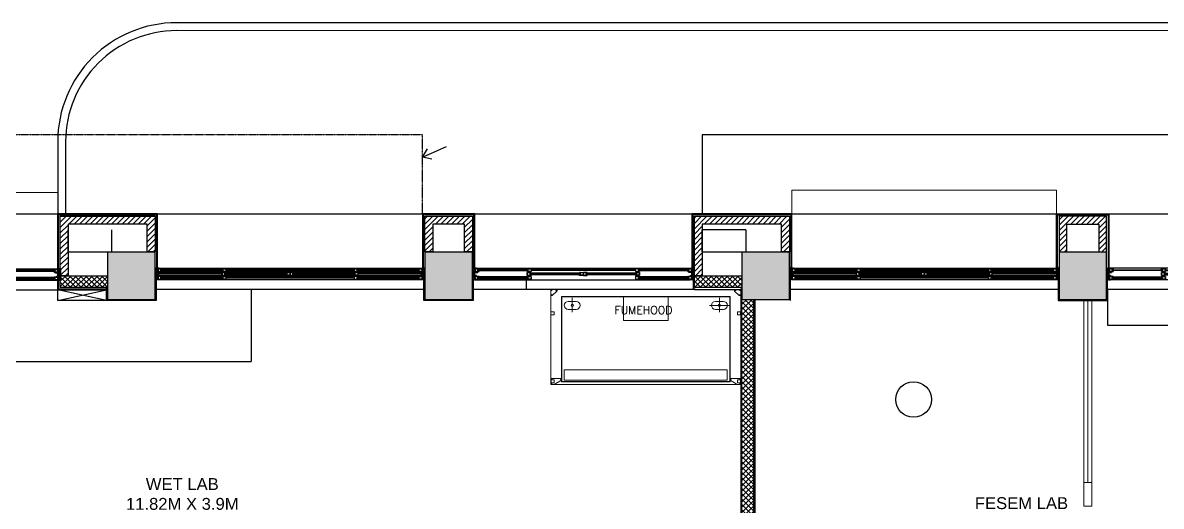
# Model space of a CAD drawing. Header units: millimetres. Extents: x -661525 to 498941, y 282148 to 1359693.
# Drawn here: x -242110 to -227751, y 618165 to 624270 of the extents above; entities that cross this region are included whole.
import ezdxf

# ---------------------------------------------------------------- set-up
doc = ezdxf.new("R2010")
doc.units = ezdxf.units.MM
doc.header["$LTSCALE"] = 2.5
doc.linetypes.add('DASHED', pattern=[0.75, 0.5, -0.25])
doc.layers.get('0').update_dxf_attribs({"linetype": 'CONTINUOUS'})
for name, color, linetype in [('A-ALU-SECTION', 11, 'CONTINUOUS'), ('A-ANNO-DIMS-100', 11, 'CONTINUOUS'), ('A-ANNO-DIMS-50', 11, 'CONTINUOUS'), ('A-ANNO-TEXT', 7, 'CONTINUOUS'), ('A-COLS', 7, 'CONTINUOUS'), ('A-COLS-PATT', 252, 'CONTINUOUS'), ('A-ELEV', 8, 'CONTINUOUS'), ('A-ELEV-MEDM', 34, 'CONTINUOUS'), ('A-ELEV-THIN', 8, 'CONTINUOUS'), ('A-GLAZ', 5, 'CONTINUOUS'), ('A-WALL', 8, 'CONTINUOUS'), ('A-WALL-1', 8, 'CONTINUOUS'), ('A-WALL-125', 30, 'CONTINUOUS'), ('A-WALL-2', 8, 'CONTINUOUS'), ('A-WALL-JAMB', 11, 'CONTINUOUS'), ('A-WALL-PATT-125', 8, 'CONTINUOUS'), ('A-WALL-PATT-150', 8, 'CONTINUOUS'), ('A-WALL-PLAS', 8, 'CONTINUOUS'), ('I-FURN', 14, 'CONTINUOUS'), ('I-SECT', 3, 'CONTINUOUS')]:
    doc.layers.add(name, color=color, linetype=linetype)
for name, color, linetype, lineweight in [('DOOR', 251, 'CONTINUOUS', 20), ('lab furniture', 34, 'CONTINUOUS', 18), ('partition', 6, 'CONTINUOUS', 18), ('Wall - Stone Hatch', 252, 'CONTINUOUS', 13)]:
    doc.layers.add(name, color=color, linetype=linetype, lineweight=lineweight)
doc.styles.add('ARIAL', font='arial.ttf')
doc.styles.add('COMPLEX', font='complex.shx', dxfattribs={"width": 0.8})
doc.styles.add('ROMAND', font='ROMAND')
doc.dimstyles.new('TICK100', dxfattribs={"dimtxt": 250, "dimasz": 200, "dimexe": 150, "dimexo": 10, "dimgap": 50, "dimtad": 0, "dimdec": 0, "dimrnd": 5, "dimzin": 1, "dimdsep": 46, "dimtxsty": 'COMPLEX', "dimblk1": 'ARCHTICK', "dimblk2": 'ARCHTICK', "dimsah": 1, "dimcen": 0.09375, "dimdle": 150, "dimclrd": 11, "dimclre": 11, "dimclrt": 7, "dimadec": 0, "dimazin": 0, "dimtfac": 1, "dimtdec": 0, "dimtofl": 0, "dimtmove": 0, "dimatfit": 3, "dimldrblk": 'OPEN90', "dimfxl": 1, "dimtolj": 1, "dimtzin": 1, "dimarcsym": 0})
pattern_1 = [(45, (95585.91, -161090.75), (-33.6759605, 33.6759605), []), (135, (95585.91, -161090.75), (-33.6759605, -33.6759605), [])]
pattern_2 = [(45, (351486.09, -270099.024), (-33.6759605, 33.6759605), [])]

# ---------------------------------------------------------------- blocks, each defined once
blk = doc.blocks.new('W1-size144')
at = {"layer": 'Wall - Stone Hatch'}
h = blk.add_hatch(dxfattribs=at)
h.set_pattern_fill('ANSI36', color=8, scale=0.8, style=0)
h.set_pattern_definition([(45, (276595.0156, 1019507.2578), (1.3470384, 4.9391409), [6.35, -1.27, 0, -1.27])])
h.paths.add_polyline_path([(279746, 1019371), (279746, 1019515), (279721, 1019515), (279721, 1019371)])
h.paths.add_polyline_path([(279743, 1019374), (279743, 1019512), (279724, 1019512), (279724, 1019374)], flags=16)
h = blk.add_hatch(dxfattribs=at)
h.set_pattern_fill('ANSI36', color=8, scale=0.8, style=0)
h.set_pattern_definition([(45, (279760.804, 1019371.3426), (1.3470384, 4.9391409), [6.35, -1.27, 0, -1.27])])
h.paths.add_polyline_path([(283099, 1019374), (283099, 1019512), (283118, 1019512), (283118, 1019374)], flags=16)
h.paths.add_polyline_path([(283096, 1019371), (283096, 1019515), (283121, 1019515), (283121, 1019371)])
at = {"layer": 'A-ALU-SECTION', "color": 8}
for points in [[(279805, 1019505), (279803, 1019505), (279803, 1019508), (279793, 1019508), (279793, 1019475), (279803, 1019475), (279803, 1019478), (279805, 1019478), (279805, 1019473), (279755, 1019473), (279755, 1019509), (279805, 1019509), (279805, 1019505)], [(279805, 1019400), (279803, 1019400), (279803, 1019412), (279793, 1019412), (279793, 1019379), (279803, 1019379), (279803, 1019391), (279805, 1019391), (279805, 1019377), (279755, 1019377), (279755, 1019413), (279774, 1019413), (279774, 1019424), (279777, 1019424), (279777, 1019423), (279775, 1019423), (279775, 1019421), (279780, 1019421), (279780, 1019423), (279779, 1019423), (279779, 1019424), (279782, 1019424), (279782, 1019421), (279783, 1019421), (279785, 1019424), (279789, 1019424), (279789, 1019423), (279786, 1019423), (279784, 1019420), (279775, 1019420), (279775, 1019413), (279805, 1019413), (279805, 1019400)], [(279792, 1019475), (279756, 1019475), (279756, 1019508), (279792, 1019508), (279792, 1019475)], [(279792, 1019379), (279756, 1019379), (279756, 1019412), (279792, 1019412), (279792, 1019379)], [(280563, 1019505), (280564, 1019505), (280564, 1019508), (280574, 1019508), (280574, 1019475), (280564, 1019475), (280564, 1019478), (280563, 1019478), (280563, 1019473), (280596, 1019473), (280596, 1019467), (280587, 1019467), (280585, 1019464), (280583, 1019464), (280583, 1019462), (280586, 1019462), (280588, 1019465), (280590, 1019465), (280590, 1019462), (280593, 1019462), (280593, 1019464), (280592, 1019464), (280592, 1019465), (280596, 1019465), (280596, 1019464), (280595, 1019464), (280595, 1019462), (280598, 1019462), (280598, 1019473), (280613, 1019473), (280613, 1019509), (280563, 1019509), (280563, 1019505)], [(280613, 1019430), (280611, 1019430), (280611, 1019427), (280601, 1019427), (280601, 1019460), (280611, 1019460), (280611, 1019457), (280613, 1019457), (280613, 1019461), (280580, 1019461), (280580, 1019468), (280588, 1019468), (280590, 1019471), (280593, 1019471), (280593, 1019472), (280589, 1019472), (280587, 1019469), (280586, 1019469), (280586, 1019472), (280583, 1019472), (280583, 1019471), (280584, 1019471), (280584, 1019469), (280580, 1019469), (280580, 1019471), (280581, 1019471), (280581, 1019472), (280578, 1019472), (280578, 1019461), (280563, 1019461), (280563, 1019425), (280592, 1019425), (280592, 1019419), (280583, 1019419), (280581, 1019416), (280579, 1019416), (280579, 1019414), (280582, 1019414), (280584, 1019417), (280586, 1019417), (280586, 1019414), (280589, 1019414), (280589, 1019416), (280588, 1019416), (280588, 1019417), (280592, 1019417), (280592, 1019416), (280591, 1019416), (280591, 1019414), (280594, 1019414), (280594, 1019425), (280613, 1019425), (280613, 1019430)], [(280563, 1019400), (280564, 1019400), (280564, 1019412), (280574, 1019412), (280574, 1019379), (280564, 1019379), (280564, 1019391), (280563, 1019391), (280563, 1019377), (280613, 1019377), (280613, 1019413), (280563, 1019413), (280563, 1019400)], [(280600, 1019427), (280564, 1019427), (280564, 1019460), (280600, 1019460), (280600, 1019427)], [(280576, 1019475), (280611, 1019475), (280611, 1019508), (280576, 1019508), (280576, 1019475)], [(280576, 1019379), (280611, 1019379), (280611, 1019412), (280576, 1019412), (280576, 1019379)], [(281371, 1019457), (281372, 1019457), (281372, 1019460), (281382, 1019460), (281382, 1019427), (281372, 1019427), (281372, 1019430), (281371, 1019430), (281371, 1019425), (281421, 1019425), (281421, 1019461), (281371, 1019461), (281371, 1019457)], [(281384, 1019427), (281419, 1019427), (281419, 1019460), (281384, 1019460), (281384, 1019427)], [(281471, 1019457), (281469, 1019457), (281469, 1019460), (281459, 1019460), (281459, 1019427), (281469, 1019427), (281469, 1019430), (281471, 1019430), (281471, 1019425), (281421, 1019425), (281421, 1019461), (281471, 1019461), (281471, 1019457)], [(281458, 1019427), (281422, 1019427), (281422, 1019460), (281458, 1019460), (281458, 1019427)], [(282279, 1019505), (282277, 1019505), (282277, 1019508), (282267, 1019508), (282267, 1019475), (282277, 1019475), (282277, 1019478), (282279, 1019478), (282279, 1019473), (282229, 1019473), (282229, 1019509), (282279, 1019509), (282279, 1019505)], [(282279, 1019505), (282277, 1019505), (282277, 1019508), (282267, 1019508), (282267, 1019475), (282277, 1019475), (282277, 1019478), (282279, 1019478), (282279, 1019473), (282246, 1019473), (282246, 1019467), (282254, 1019467), (282256, 1019464), (282259, 1019464), (282259, 1019462), (282255, 1019462), (282253, 1019465), (282252, 1019465), (282252, 1019462), (282249, 1019462), (282249, 1019464), (282250, 1019464), (282250, 1019465), (282246, 1019465), (282246, 1019464), (282247, 1019464), (282247, 1019462), (282244, 1019462), (282244, 1019473), (282229, 1019473), (282229, 1019509), (282279, 1019509), (282279, 1019505)], [(282229, 1019430), (282230, 1019430), (282230, 1019427), (282240, 1019427), (282240, 1019460), (282230, 1019460), (282230, 1019457), (282229, 1019457), (282229, 1019461), (282262, 1019461), (282262, 1019468), (282253, 1019468), (282251, 1019471), (282249, 1019471), (282249, 1019472), (282252, 1019472), (282254, 1019469), (282256, 1019469), (282256, 1019472), (282259, 1019472), (282259, 1019471), (282258, 1019471), (282258, 1019469), (282262, 1019469), (282262, 1019471), (282261, 1019471), (282261, 1019472), (282264, 1019472), (282264, 1019461), (282279, 1019461), (282279, 1019425), (282249, 1019425), (282249, 1019419), (282258, 1019419), (282260, 1019416), (282263, 1019416), (282263, 1019414), (282259, 1019414), (282257, 1019417), (282256, 1019417), (282256, 1019414), (282253, 1019414), (282253, 1019416), (282254, 1019416), (282254, 1019417), (282249, 1019417), (282249, 1019416), (282251, 1019416), (282251, 1019414), (282248, 1019414), (282248, 1019425), (282229, 1019425), (282229, 1019430)], [(282279, 1019400), (282277, 1019400), (282277, 1019412), (282267, 1019412), (282267, 1019379), (282277, 1019379), (282277, 1019391), (282279, 1019391), (282279, 1019377), (282229, 1019377), (282229, 1019413), (282279, 1019413), (282279, 1019400)], [(282266, 1019475), (282230, 1019475), (282230, 1019508), (282266, 1019508), (282266, 1019475)], [(282266, 1019379), (282230, 1019379), (282230, 1019412), (282266, 1019412), (282266, 1019379)], [(282242, 1019427), (282277, 1019427), (282277, 1019460), (282242, 1019460), (282242, 1019427)], [(283037, 1019505), (283038, 1019505), (283038, 1019508), (283048, 1019508), (283048, 1019475), (283038, 1019475), (283038, 1019478), (283037, 1019478), (283037, 1019473), (283087, 1019473), (283087, 1019509), (283037, 1019509), (283037, 1019505)], [(283037, 1019400), (283038, 1019400), (283038, 1019412), (283048, 1019412), (283048, 1019379), (283038, 1019379), (283038, 1019391), (283037, 1019391), (283037, 1019377), (283087, 1019377), (283087, 1019413), (283068, 1019413), (283068, 1019424), (283065, 1019424), (283065, 1019423), (283066, 1019423), (283066, 1019421), (283062, 1019421), (283062, 1019423), (283063, 1019423), (283063, 1019424), (283060, 1019424), (283060, 1019421), (283058, 1019421), (283056, 1019424), (283053, 1019424), (283053, 1019423), (283055, 1019423), (283057, 1019420), (283066, 1019420), (283066, 1019413), (283037, 1019413), (283037, 1019400)], [(283050, 1019475), (283085, 1019475), (283085, 1019508), (283050, 1019508), (283050, 1019475)], [(283050, 1019379), (283085, 1019379), (283085, 1019412), (283050, 1019412), (283050, 1019379)]]:
    blk.add_lwpolyline(points, dxfattribs=at)
for points in [[(280569, 1019392), (279799, 1019392), (279799, 1019398), (280569, 1019398)], [(282229, 1019449), (282230, 1019449), (282230, 1019437), (282229, 1019437)], [(283043, 1019392), (282273, 1019392), (282273, 1019398), (283043, 1019398)], [(282277, 1019497), (282279, 1019497), (282279, 1019485), (282277, 1019485)]]:
    blk.add_lwpolyline(points, close=True, dxfattribs=at)
at = {"layer": 'A-ELEV-MEDM', "color": 8}
for centre, start, end in [((279801, 1019503), 359.7081, 180.2928), ((279801, 1019479), 179.7081, 0.2928), ((279801, 1019398), 359.7081, 180.2928), ((279804, 1019503), 359.1234, 180.8775), ((279804, 1019479), 179.1234, 0.8775), ((279804, 1019398), 359.1234, 180.8775), ((279807, 1019503), 359.1234, 180.8775), ((279807, 1019479), 179.1234, 0.8775), ((279807, 1019398), 359.1234, 180.8775), ((280561, 1019503), 359.1225, 180.8766), ((280561, 1019479), 179.1225, 0.8766), ((280561, 1019398), 359.1225, 180.8766), ((280564, 1019503), 359.1225, 180.8766), ((280564, 1019479), 179.1225, 0.8766), ((280564, 1019398), 359.1225, 180.8766), ((280566, 1019503), 359.7072, 180.2919), ((280566, 1019479), 179.7072, 0.2919), ((280566, 1019398), 359.7072, 180.2919), ((280609, 1019455), 359.7081, 180.2928), ((280609, 1019431), 179.7081, 0.2928), ((280612, 1019455), 359.1234, 180.8775), ((280612, 1019431), 179.1234, 0.8775), ((280615, 1019455), 359.1234, 180.8775), ((280615, 1019431), 179.1234, 0.8775), ((281369, 1019455), 359.1225, 180.8766), ((281369, 1019431), 179.1225, 0.8766), ((281372, 1019455), 359.1225, 180.8766), ((281372, 1019431), 179.1225, 0.8766), ((281374, 1019455), 359.7072, 180.2919), ((281374, 1019431), 179.7072, 0.2919), ((281467, 1019455), 359.7081, 180.2928), ((281467, 1019431), 179.7081, 0.2928), ((281470, 1019455), 359.1234, 180.8775), ((281470, 1019431), 179.1234, 0.8775), ((281473, 1019455), 359.1234, 180.8775), ((281473, 1019431), 179.1234, 0.8775), ((282227, 1019455), 359.1225, 180.8766), ((282227, 1019431), 179.1225, 0.8766), ((282230, 1019455), 359.1225, 180.8766), ((282230, 1019431), 179.1225, 0.8766), ((282232, 1019455), 359.7072, 180.2919), ((282232, 1019431), 179.7072, 0.2919), ((282275, 1019503), 359.7081, 180.2928), ((282275, 1019479), 179.7081, 0.2928), ((282275, 1019398), 359.7081, 180.2928), ((282278, 1019503), 359.1234, 180.8775), ((282278, 1019479), 179.1234, 0.8775), ((282278, 1019398), 359.1234, 180.8775), ((282281, 1019503), 359.1234, 180.8775), ((282281, 1019479), 179.1234, 0.8775), ((282281, 1019398), 359.1234, 180.8775), ((283035, 1019503), 359.1225, 180.8766), ((283035, 1019479), 179.1225, 0.8766), ((283035, 1019398), 359.1225, 180.8766), ((283038, 1019503), 359.1225, 180.8766), ((283038, 1019479), 179.1225, 0.8766), ((283038, 1019398), 359.1225, 180.8766), ((283040, 1019503), 359.7072, 180.2919), ((283040, 1019479), 179.7072, 0.2919), ((283040, 1019398), 359.7072, 180.2919), ((279801, 1019392), 179.7072, 0.2919), ((279804, 1019392), 179.1225, 0.8766), ((279807, 1019392), 179.1225, 0.8766), ((280561, 1019392), 179.1234, 0.8775), ((280564, 1019392), 179.1234, 0.8775), ((280566, 1019392), 179.7081, 0.2928), ((282275, 1019392), 179.7072, 0.2919), ((282278, 1019392), 179.1225, 0.8766), ((282281, 1019392), 179.1225, 0.8766), ((283035, 1019392), 179.1234, 0.8775), ((283038, 1019392), 179.1234, 0.8775), ((283040, 1019392), 179.7081, 0.2928)]:
    blk.add_arc(centre, 1.34, start, end, dxfattribs=at)
at = {"layer": 'A-ELEV-THIN', "color": 8}
for p, q in [((279743, 1019512), (279724, 1019374)), ((279724, 1019512), (279743, 1019374)), ((280563, 1019446), (279751, 1019446)), ((280563, 1019440), (279751, 1019440)), ((279772, 1019515), (283070, 1019515)), ((279772, 1019509), (283070, 1019509)), ((279772, 1019473), (283070, 1019473)), ((279772, 1019461), (283070, 1019461)), ((279772, 1019425), (283070, 1019425)), ((279772, 1019413), (283070, 1019413)), ((282229, 1019494), (280613, 1019494)), ((282229, 1019488), (280613, 1019488)), ((282229, 1019398), (280613, 1019398)), ((283091, 1019446), (282279, 1019446)), ((283091, 1019440), (282279, 1019440)), ((283099, 1019512), (283118, 1019374)), ((283118, 1019512), (283099, 1019374)), ((279772, 1019377), (283037, 1019377)), ((279772, 1019371), (283070, 1019371)), ((282229, 1019392), (280613, 1019392))]:
    blk.add_line(p, q, dxfattribs=at)
at = {"layer": 'A-GLAZ', "color": 4}
for points in [[(280569, 1019503), (279799, 1019503), (279799, 1019497), (280569, 1019497)], [(280569, 1019479), (279799, 1019479), (279799, 1019485), (280569, 1019485)], [(281377, 1019455), (280607, 1019455), (280607, 1019449), (281377, 1019449)], [(281377, 1019431), (280607, 1019431), (280607, 1019437), (281377, 1019437)], [(282235, 1019455), (281465, 1019455), (281465, 1019449), (282235, 1019449)], [(282235, 1019431), (281465, 1019431), (281465, 1019437), (282235, 1019437)], [(283043, 1019503), (282273, 1019503), (282273, 1019497), (283043, 1019497)], [(283043, 1019479), (282273, 1019479), (282273, 1019485), (283043, 1019485)]]:
    blk.add_lwpolyline(points, close=True, dxfattribs=at)
at = {"layer": 'A-WALL-JAMB', "color": 8}
for points in [[(279746, 1019371), (279746, 1019515), (279721, 1019515), (279721, 1019371), (279746, 1019371)], [(283096, 1019371), (283096, 1019515), (283121, 1019515), (283121, 1019371), (283096, 1019371)]]:
    blk.add_lwpolyline(points, dxfattribs=at)
for points in [[(279743, 1019374), (279743, 1019512), (279724, 1019512), (279724, 1019374)], [(283099, 1019374), (283099, 1019512), (283118, 1019512), (283118, 1019374)]]:
    blk.add_lwpolyline(points, close=True, dxfattribs=at)
at = {"layer": 'I-SECT', "color": 8}
for points in [[(279751, 1019418), (279751, 1019373), (279762, 1019373), (279762, 1019377), (279766, 1019377), (279766, 1019375), (279764, 1019375), (279764, 1019373), (279770, 1019373), (279770, 1019375), (279768, 1019375), (279768, 1019377), (279772, 1019377), (279772, 1019371), (279746, 1019371), (279746, 1019373), (279749, 1019373), (279749, 1019418), (279746, 1019418), (279746, 1019420), (279749, 1019420), (279749, 1019466), (279746, 1019466), (279746, 1019468), (279749, 1019468), (279749, 1019513), (279746, 1019513), (279746, 1019515), (279772, 1019515), (279772, 1019509), (279768, 1019509), (279768, 1019511), (279770, 1019511), (279770, 1019513), (279764, 1019513), (279764, 1019511), (279766, 1019511), (279766, 1019509), (279762, 1019509), (279762, 1019513), (279751, 1019513), (279751, 1019468), (279762, 1019468), (279762, 1019473), (279766, 1019473), (279766, 1019471), (279764, 1019471), (279764, 1019468), (279770, 1019468), (279770, 1019471), (279768, 1019471), (279768, 1019473), (279772, 1019473), (279772, 1019461), (279768, 1019461), (279768, 1019463), (279770, 1019463), (279770, 1019466), (279764, 1019466), (279764, 1019463), (279766, 1019463), (279766, 1019461), (279762, 1019461), (279762, 1019466), (279751, 1019466), (279751, 1019420), (279762, 1019420), (279762, 1019425), (279766, 1019425), (279766, 1019423), (279764, 1019423), (279764, 1019420), (279770, 1019420), (279770, 1019423), (279768, 1019423), (279768, 1019425), (279772, 1019425), (279772, 1019413), (279768, 1019413), (279768, 1019415), (279770, 1019415), (279770, 1019418), (279764, 1019418), (279764, 1019415), (279766, 1019415), (279766, 1019413), (279762, 1019413), (279762, 1019418), (279751, 1019418)], [(283091, 1019418), (283091, 1019373), (283080, 1019373), (283080, 1019377), (283076, 1019377), (283076, 1019375), (283078, 1019375), (283078, 1019373), (283072, 1019373), (283072, 1019375), (283074, 1019375), (283074, 1019377), (283070, 1019377), (283070, 1019371), (283096, 1019371), (283096, 1019373), (283093, 1019373), (283093, 1019418), (283096, 1019418), (283096, 1019420), (283093, 1019420), (283093, 1019466), (283096, 1019466), (283096, 1019468), (283093, 1019468), (283093, 1019513), (283096, 1019513), (283096, 1019515), (283070, 1019515), (283070, 1019509), (283074, 1019509), (283074, 1019511), (283072, 1019511), (283072, 1019513), (283078, 1019513), (283078, 1019511), (283076, 1019511), (283076, 1019509), (283080, 1019509), (283080, 1019513), (283091, 1019513), (283091, 1019468), (283080, 1019468), (283080, 1019473), (283076, 1019473), (283076, 1019471), (283078, 1019471), (283078, 1019468), (283072, 1019468), (283072, 1019471), (283074, 1019471), (283074, 1019473), (283070, 1019473), (283070, 1019461), (283074, 1019461), (283074, 1019463), (283072, 1019463), (283072, 1019466), (283078, 1019466), (283078, 1019463), (283076, 1019463), (283076, 1019461), (283080, 1019461), (283080, 1019466), (283091, 1019466), (283091, 1019420), (283080, 1019420), (283080, 1019425), (283076, 1019425), (283076, 1019423), (283078, 1019423), (283078, 1019420), (283072, 1019420), (283072, 1019423), (283074, 1019423), (283074, 1019425), (283070, 1019425), (283070, 1019413), (283074, 1019413), (283074, 1019415), (283072, 1019415), (283072, 1019418), (283078, 1019418), (283078, 1019415), (283076, 1019415), (283076, 1019413), (283080, 1019413), (283080, 1019418), (283091, 1019418)]]:
    blk.add_lwpolyline(points, dxfattribs=at)
blk = doc.blocks.new('w02-144')
at = {"layer": 'Wall - Stone Hatch'}
h = blk.add_hatch(dxfattribs=at)
h.set_pattern_fill('ANSI36', color=8, scale=0.8, style=0)
h.set_pattern_definition([(45, (314442.9868, 1020337.6334), (1.3470384, 4.9391409), [6.35, -1.27, 0, -1.27])])
h.paths.add_polyline_path([(317591, 1012097), (317591, 1012235), (317572, 1012235), (317572, 1012097)], flags=16)
h.paths.add_polyline_path([(317594, 1012094), (317594, 1012238), (317569, 1012238), (317569, 1012094)])
h = blk.add_hatch(dxfattribs=at)
h.set_pattern_fill('ANSI36', color=8, scale=0.8, style=0)
h.set_pattern_definition([(45, (317008.7752, 1012093.668), (1.3470384, 4.9391409), [6.35, -1.27, 0, -1.27])])
h.paths.add_polyline_path([(320347, 1012097), (320347, 1012235), (320366, 1012235), (320366, 1012097)], flags=16)
h.paths.add_polyline_path([(320344, 1012094), (320344, 1012238), (320369, 1012238), (320369, 1012094)])
at = {"layer": 'A-ALU-SECTION', "color": 8}
for points in [[(317653, 1012227), (317651, 1012227), (317651, 1012230), (317641, 1012230), (317641, 1012197), (317651, 1012197), (317651, 1012200), (317653, 1012200), (317653, 1012196), (317603, 1012196), (317603, 1012232), (317653, 1012232), (317653, 1012227)], [(317640, 1012197), (317604, 1012197), (317604, 1012230), (317640, 1012230), (317640, 1012197)], [(318261, 1012227), (318262, 1012227), (318262, 1012230), (318272, 1012230), (318272, 1012197), (318262, 1012197), (318262, 1012200), (318261, 1012200), (318261, 1012196), (318294, 1012196), (318294, 1012189), (318285, 1012189), (318283, 1012186), (318281, 1012186), (318281, 1012185), (318284, 1012185), (318286, 1012188), (318288, 1012188), (318288, 1012185), (318291, 1012185), (318291, 1012186), (318290, 1012186), (318290, 1012188), (318294, 1012188), (318294, 1012186), (318293, 1012186), (318293, 1012185), (318296, 1012185), (318296, 1012196), (318311, 1012196), (318311, 1012232), (318261, 1012232), (318261, 1012227)], [(318274, 1012197), (318309, 1012197), (318309, 1012230), (318274, 1012230), (318274, 1012197)], [(319677, 1012227), (319675, 1012227), (319675, 1012230), (319665, 1012230), (319665, 1012197), (319675, 1012197), (319675, 1012200), (319677, 1012200), (319677, 1012196), (319627, 1012196), (319627, 1012232), (319677, 1012232), (319677, 1012227)], [(319677, 1012227), (319675, 1012227), (319675, 1012230), (319665, 1012230), (319665, 1012197), (319675, 1012197), (319675, 1012200), (319677, 1012200), (319677, 1012196), (319643, 1012196), (319643, 1012189), (319652, 1012189), (319654, 1012186), (319657, 1012186), (319657, 1012185), (319653, 1012185), (319651, 1012188), (319650, 1012188), (319650, 1012185), (319647, 1012185), (319647, 1012186), (319648, 1012186), (319648, 1012188), (319643, 1012188), (319643, 1012186), (319645, 1012186), (319645, 1012185), (319642, 1012185), (319642, 1012196), (319627, 1012196), (319627, 1012232), (319677, 1012232), (319677, 1012227)], [(319664, 1012197), (319628, 1012197), (319628, 1012230), (319664, 1012230), (319664, 1012197)], [(320285, 1012227), (320286, 1012227), (320286, 1012230), (320296, 1012230), (320296, 1012197), (320286, 1012197), (320286, 1012200), (320285, 1012200), (320285, 1012196), (320335, 1012196), (320335, 1012232), (320285, 1012232), (320285, 1012227)], [(320298, 1012197), (320333, 1012197), (320333, 1012230), (320298, 1012230), (320298, 1012197)], [(317653, 1012122), (317651, 1012122), (317651, 1012134), (317641, 1012134), (317641, 1012101), (317651, 1012101), (317651, 1012113), (317653, 1012113), (317653, 1012100), (317603, 1012100), (317603, 1012136), (317622, 1012136), (317622, 1012147), (317625, 1012147), (317625, 1012145), (317623, 1012145), (317623, 1012144), (317628, 1012144), (317628, 1012145), (317627, 1012145), (317627, 1012147), (317630, 1012147), (317630, 1012144), (317631, 1012144), (317633, 1012147), (317636, 1012147), (317636, 1012145), (317634, 1012145), (317632, 1012142), (317623, 1012142), (317623, 1012136), (317653, 1012136), (317653, 1012122)], [(317640, 1012101), (317604, 1012101), (317604, 1012134), (317640, 1012134), (317640, 1012101)], [(318311, 1012152), (318309, 1012152), (318309, 1012149), (318299, 1012149), (318299, 1012182), (318309, 1012182), (318309, 1012179), (318311, 1012179), (318311, 1012184), (318277, 1012184), (318277, 1012190), (318286, 1012190), (318288, 1012193), (318291, 1012193), (318291, 1012195), (318287, 1012195), (318285, 1012192), (318284, 1012192), (318284, 1012195), (318281, 1012195), (318281, 1012193), (318282, 1012193), (318282, 1012192), (318277, 1012192), (318277, 1012193), (318279, 1012193), (318279, 1012195), (318276, 1012195), (318276, 1012184), (318261, 1012184), (318261, 1012148), (318290, 1012148), (318290, 1012141), (318281, 1012141), (318279, 1012138), (318277, 1012138), (318277, 1012137), (318280, 1012137), (318282, 1012140), (318284, 1012140), (318284, 1012137), (318287, 1012137), (318287, 1012138), (318286, 1012138), (318286, 1012140), (318290, 1012140), (318290, 1012138), (318289, 1012138), (318289, 1012137), (318292, 1012137), (318292, 1012148), (318311, 1012148), (318311, 1012152)], [(318261, 1012122), (318262, 1012122), (318262, 1012134), (318272, 1012134), (318272, 1012101), (318262, 1012101), (318262, 1012113), (318261, 1012113), (318261, 1012100), (318311, 1012100), (318311, 1012136), (318261, 1012136), (318261, 1012122)], [(318298, 1012149), (318262, 1012149), (318262, 1012182), (318298, 1012182), (318298, 1012149)], [(318274, 1012101), (318309, 1012101), (318309, 1012134), (318274, 1012134), (318274, 1012101)], [(318919, 1012179), (318920, 1012179), (318920, 1012182), (318930, 1012182), (318930, 1012149), (318920, 1012149), (318920, 1012152), (318919, 1012152), (318919, 1012148), (318969, 1012148), (318969, 1012184), (318919, 1012184), (318919, 1012179)], [(318932, 1012149), (318967, 1012149), (318967, 1012182), (318932, 1012182), (318932, 1012149)], [(319019, 1012179), (319017, 1012179), (319017, 1012182), (319007, 1012182), (319007, 1012149), (319017, 1012149), (319017, 1012152), (319019, 1012152), (319019, 1012148), (318969, 1012148), (318969, 1012184), (319019, 1012184), (319019, 1012179)], [(319006, 1012149), (318970, 1012149), (318970, 1012182), (319006, 1012182), (319006, 1012149)], [(319627, 1012152), (319628, 1012152), (319628, 1012149), (319638, 1012149), (319638, 1012182), (319628, 1012182), (319628, 1012179), (319627, 1012179), (319627, 1012184), (319660, 1012184), (319660, 1012190), (319651, 1012190), (319649, 1012193), (319647, 1012193), (319647, 1012195), (319650, 1012195), (319652, 1012192), (319654, 1012192), (319654, 1012195), (319657, 1012195), (319657, 1012193), (319656, 1012193), (319656, 1012192), (319660, 1012192), (319660, 1012193), (319659, 1012193), (319659, 1012195), (319662, 1012195), (319662, 1012184), (319677, 1012184), (319677, 1012148), (319647, 1012148), (319647, 1012141), (319656, 1012141), (319658, 1012138), (319660, 1012138), (319660, 1012137), (319657, 1012137), (319655, 1012140), (319654, 1012140), (319654, 1012137), (319651, 1012137), (319651, 1012138), (319652, 1012138), (319652, 1012140), (319647, 1012140), (319647, 1012138), (319649, 1012138), (319649, 1012137), (319646, 1012137), (319646, 1012148), (319627, 1012148), (319627, 1012152)], [(319677, 1012122), (319675, 1012122), (319675, 1012134), (319665, 1012134), (319665, 1012101), (319675, 1012101), (319675, 1012113), (319677, 1012113), (319677, 1012100), (319627, 1012100), (319627, 1012136), (319677, 1012136), (319677, 1012122)], [(319664, 1012101), (319628, 1012101), (319628, 1012134), (319664, 1012134), (319664, 1012101)], [(319640, 1012149), (319675, 1012149), (319675, 1012182), (319640, 1012182), (319640, 1012149)], [(320285, 1012122), (320286, 1012122), (320286, 1012134), (320296, 1012134), (320296, 1012101), (320286, 1012101), (320286, 1012113), (320285, 1012113), (320285, 1012100), (320335, 1012100), (320335, 1012136), (320316, 1012136), (320316, 1012147), (320313, 1012147), (320313, 1012145), (320314, 1012145), (320314, 1012144), (320310, 1012144), (320310, 1012145), (320311, 1012145), (320311, 1012147), (320308, 1012147), (320308, 1012144), (320306, 1012144), (320304, 1012147), (320301, 1012147), (320301, 1012145), (320303, 1012145), (320305, 1012142), (320314, 1012142), (320314, 1012136), (320285, 1012136), (320285, 1012122)], [(320298, 1012101), (320333, 1012101), (320333, 1012134), (320298, 1012134), (320298, 1012101)]]:
    blk.add_lwpolyline(points, dxfattribs=at)
for points in [[(319675, 1012220), (319677, 1012220), (319677, 1012208), (319675, 1012208)], [(318267, 1012115), (317647, 1012115), (317647, 1012121), (318267, 1012121)], [(319627, 1012172), (319628, 1012172), (319628, 1012160), (319627, 1012160)], [(320291, 1012115), (319671, 1012115), (319671, 1012121), (320291, 1012121)]]:
    blk.add_lwpolyline(points, close=True, dxfattribs=at)
at = {"layer": 'A-ELEV-MEDM', "color": 8}
for centre, start, end in [((317649, 1012226), 359.7081, 180.2928), ((317652, 1012226), 359.1234, 180.8775), ((317655, 1012226), 359.1234, 180.8775), ((318259, 1012226), 359.1225, 180.8766), ((318261, 1012226), 359.1225, 180.8766), ((318264, 1012226), 359.7072, 180.2919), ((319673, 1012226), 359.7081, 180.2928), ((319676, 1012226), 359.1234, 180.8775), ((319679, 1012226), 359.1234, 180.8775), ((320283, 1012226), 359.1225, 180.8766), ((320285, 1012226), 359.1225, 180.8766), ((320288, 1012226), 359.7072, 180.2919), ((317649, 1012202), 179.7081, 0.2928), ((317649, 1012121), 359.7081, 180.2928), ((317649, 1012115), 179.7072, 0.2919), ((317652, 1012202), 179.1234, 0.8775), ((317652, 1012121), 359.1234, 180.8775), ((317652, 1012115), 179.1225, 0.8766), ((317655, 1012202), 179.1234, 0.8775), ((317655, 1012121), 359.1234, 180.8775), ((317655, 1012115), 179.1225, 0.8766), ((318259, 1012202), 179.1225, 0.8766), ((318259, 1012121), 359.1225, 180.8766), ((318259, 1012115), 179.1234, 0.8775), ((318261, 1012202), 179.1225, 0.8766), ((318261, 1012121), 359.1225, 180.8766), ((318261, 1012115), 179.1234, 0.8775), ((318264, 1012202), 179.7072, 0.2919), ((318264, 1012121), 359.7072, 180.2919), ((318264, 1012115), 179.7081, 0.2928), ((318307, 1012178), 359.7081, 180.2928), ((318307, 1012154), 179.7081, 0.2928), ((318310, 1012178), 359.1234, 180.8775), ((318310, 1012154), 179.1234, 0.8775), ((318313, 1012178), 359.1234, 180.8775), ((318313, 1012154), 179.1234, 0.8775), ((318917, 1012178), 359.1225, 180.8766), ((318917, 1012154), 179.1225, 0.8766), ((318919, 1012178), 359.1225, 180.8766), ((318919, 1012154), 179.1225, 0.8766), ((318922, 1012178), 359.7072, 180.2919), ((318922, 1012154), 179.7072, 0.2919), ((319015, 1012178), 359.7081, 180.2928), ((319015, 1012154), 179.7081, 0.2928), ((319018, 1012178), 359.1234, 180.8775), ((319018, 1012154), 179.1234, 0.8775), ((319021, 1012178), 359.1234, 180.8775), ((319021, 1012154), 179.1234, 0.8775), ((319625, 1012178), 359.1225, 180.8766), ((319625, 1012154), 179.1225, 0.8766), ((319627, 1012178), 359.1225, 180.8766), ((319627, 1012154), 179.1225, 0.8766), ((319630, 1012178), 359.7072, 180.2919), ((319630, 1012154), 179.7072, 0.2919), ((319673, 1012202), 179.7081, 0.2928), ((319673, 1012121), 359.7081, 180.2928), ((319673, 1012115), 179.7072, 0.2919), ((319676, 1012202), 179.1234, 0.8775), ((319676, 1012121), 359.1234, 180.8775), ((319676, 1012115), 179.1225, 0.8766), ((319679, 1012202), 179.1234, 0.8775), ((319679, 1012121), 359.1234, 180.8775), ((319679, 1012115), 179.1225, 0.8766), ((320283, 1012202), 179.1225, 0.8766), ((320283, 1012121), 359.1225, 180.8766), ((320283, 1012115), 179.1234, 0.8775), ((320285, 1012202), 179.1225, 0.8766), ((320285, 1012121), 359.1225, 180.8766), ((320285, 1012115), 179.1234, 0.8775), ((320288, 1012202), 179.7072, 0.2919), ((320288, 1012121), 359.7072, 180.2919), ((320288, 1012115), 179.7081, 0.2928)]:
    blk.add_arc(centre, 1.34, start, end, dxfattribs=at)
at = {"layer": 'A-ELEV-THIN', "color": 8}
for p, q in [((317591, 1012235), (317572, 1012097)), ((317572, 1012235), (317591, 1012097)), ((317620, 1012238), (320318, 1012238)), ((320347, 1012235), (320366, 1012097)), ((320366, 1012235), (320347, 1012097)), ((317620, 1012094), (320318, 1012094)), ((319627, 1012121), (318311, 1012121)), ((319627, 1012115), (318311, 1012115))]:
    blk.add_line(p, q, dxfattribs=at)
at = {"layer": 'A-GLAZ', "color": 4}
for points in [[(318267, 1012226), (317647, 1012226), (317647, 1012220), (318267, 1012220)], [(320291, 1012226), (319671, 1012226), (319671, 1012220), (320291, 1012220)], [(318267, 1012202), (317647, 1012202), (317647, 1012208), (318267, 1012208)], [(318925, 1012178), (318305, 1012178), (318305, 1012172), (318925, 1012172)], [(318925, 1012154), (318305, 1012154), (318305, 1012160), (318925, 1012160)], [(319633, 1012178), (319013, 1012178), (319013, 1012172), (319633, 1012172)], [(319633, 1012154), (319013, 1012154), (319013, 1012160), (319633, 1012160)], [(320291, 1012202), (319671, 1012202), (319671, 1012208), (320291, 1012208)]]:
    blk.add_lwpolyline(points, close=True, dxfattribs=at)
at = {"layer": 'A-WALL-JAMB', "color": 8}
for points in [[(317594, 1012094), (317594, 1012238), (317569, 1012238), (317569, 1012094), (317594, 1012094)], [(320344, 1012094), (320344, 1012238), (320369, 1012238), (320369, 1012094), (320344, 1012094)]]:
    blk.add_lwpolyline(points, dxfattribs=at)
for points in [[(317591, 1012097), (317591, 1012235), (317572, 1012235), (317572, 1012097)], [(320347, 1012097), (320347, 1012235), (320366, 1012235), (320366, 1012097)]]:
    blk.add_lwpolyline(points, close=True, dxfattribs=at)
at = {"layer": 'I-SECT', "color": 8}
for points in [[(317599, 1012141), (317599, 1012096), (317610, 1012096), (317610, 1012100), (317614, 1012100), (317614, 1012098), (317612, 1012098), (317612, 1012096), (317618, 1012096), (317618, 1012098), (317616, 1012098), (317616, 1012100), (317620, 1012100), (317620, 1012094), (317594, 1012094), (317594, 1012096), (317597, 1012096), (317597, 1012141), (317594, 1012141), (317594, 1012143), (317597, 1012143), (317597, 1012189), (317594, 1012189), (317594, 1012191), (317597, 1012191), (317597, 1012236), (317594, 1012236), (317594, 1012238), (317620, 1012238), (317620, 1012232), (317616, 1012232), (317616, 1012234), (317618, 1012234), (317618, 1012236), (317612, 1012236), (317612, 1012234), (317614, 1012234), (317614, 1012232), (317610, 1012232), (317610, 1012236), (317599, 1012236), (317599, 1012191), (317610, 1012191), (317610, 1012196), (317614, 1012196), (317614, 1012194), (317612, 1012194), (317612, 1012191), (317618, 1012191), (317618, 1012194), (317616, 1012194), (317616, 1012196), (317620, 1012196), (317620, 1012184), (317616, 1012184), (317616, 1012186), (317618, 1012186), (317618, 1012189), (317612, 1012189), (317612, 1012186), (317614, 1012186), (317614, 1012184), (317610, 1012184), (317610, 1012189), (317599, 1012189), (317599, 1012143), (317610, 1012143), (317610, 1012148), (317614, 1012148), (317614, 1012146), (317612, 1012146), (317612, 1012143), (317618, 1012143), (317618, 1012146), (317616, 1012146), (317616, 1012148), (317620, 1012148), (317620, 1012136), (317616, 1012136), (317616, 1012138), (317618, 1012138), (317618, 1012141), (317612, 1012141), (317612, 1012138), (317614, 1012138), (317614, 1012136), (317610, 1012136), (317610, 1012141), (317599, 1012141)], [(320339, 1012141), (320339, 1012096), (320328, 1012096), (320328, 1012100), (320324, 1012100), (320324, 1012098), (320326, 1012098), (320326, 1012096), (320320, 1012096), (320320, 1012098), (320322, 1012098), (320322, 1012100), (320318, 1012100), (320318, 1012094), (320344, 1012094), (320344, 1012096), (320341, 1012096), (320341, 1012141), (320344, 1012141), (320344, 1012143), (320341, 1012143), (320341, 1012189), (320344, 1012189), (320344, 1012191), (320341, 1012191), (320341, 1012236), (320344, 1012236), (320344, 1012238), (320318, 1012238), (320318, 1012232), (320322, 1012232), (320322, 1012234), (320320, 1012234), (320320, 1012236), (320326, 1012236), (320326, 1012234), (320324, 1012234), (320324, 1012232), (320328, 1012232), (320328, 1012236), (320339, 1012236), (320339, 1012191), (320328, 1012191), (320328, 1012196), (320324, 1012196), (320324, 1012194), (320326, 1012194), (320326, 1012191), (320320, 1012191), (320320, 1012194), (320322, 1012194), (320322, 1012196), (320318, 1012196), (320318, 1012184), (320322, 1012184), (320322, 1012186), (320320, 1012186), (320320, 1012189), (320326, 1012189), (320326, 1012186), (320324, 1012186), (320324, 1012184), (320328, 1012184), (320328, 1012189), (320339, 1012189), (320339, 1012143), (320328, 1012143), (320328, 1012148), (320324, 1012148), (320324, 1012146), (320326, 1012146), (320326, 1012143), (320320, 1012143), (320320, 1012146), (320322, 1012146), (320322, 1012148), (320318, 1012148), (320318, 1012136), (320322, 1012136), (320322, 1012138), (320320, 1012138), (320320, 1012141), (320326, 1012141), (320326, 1012138), (320324, 1012138), (320324, 1012136), (320328, 1012136), (320328, 1012141), (320339, 1012141)]]:
    blk.add_lwpolyline(points, dxfattribs=at)
blk = doc.blocks.new('_ARCHTICK')
at = {"color": 0, "linetype": 'ByBlock', "const_width": 0.15}
blk.add_lwpolyline([(-0.5, -0.5), (0.5, 0.5)], dxfattribs=at)

msp = doc.modelspace()

# ---------------------------------------------------------------- hatches: boundary and pattern name
at = {"layer": 'A-COLS-PATT'}
h = msp.add_hatch(color=256, dxfattribs=at)
h.dxf.hatch_style = 1
h.paths.add_polyline_path([(-240439.7, 621375.4), (-241039.7, 621375.4), (-241039.7, 620775.4), (-240439.7, 620775.4)])
h = msp.add_hatch(color=256, dxfattribs=at)
h.dxf.hatch_style = 1
h.paths.add_polyline_path([(-236439.7, 621375.4), (-237039.7, 621375.4), (-237039.7, 620775.4), (-236439.7, 620775.4)])
h = msp.add_hatch(color=256, dxfattribs=at)
h.dxf.hatch_style = 1
h.paths.add_polyline_path([(-232439.7, 621375.4), (-233039.7, 621375.4), (-233039.7, 620775.4), (-232439.7, 620775.4)])
h = msp.add_hatch(color=256, dxfattribs=at)
h.dxf.hatch_style = 1
h.paths.add_polyline_path([(-228439.7, 621375.4), (-229039.7, 621375.4), (-229039.7, 620775.4), (-228439.7, 620775.4)])
at = {"layer": 'A-WALL-PATT-125'}
h = msp.add_hatch(dxfattribs=at)
h.set_pattern_fill('ANSI31', color=256, scale=15, angle=360, style=0)
h.set_pattern_definition(pattern_2)
h.paths.add_polyline_path([(-241639.7, 621076.4), (-241639.7, 621826.4), (-240439.7, 621826.4), (-240439.7, 621376.4), (-240539.7, 621376.4), (-240539.7, 621726.4), (-241539.7, 621726.4), (-241539.7, 621076.4)])
h = msp.add_hatch(dxfattribs=at)
h.set_pattern_fill('ANSI31', color=256, scale=15, angle=360, style=0)
h.set_pattern_definition([(45, (351486.09, -269874.024), (-33.6759605, 33.6759605), [])])
h.paths.add_polyline_path([(-236439.7, 621376.4), (-236539.7, 621376.4), (-236539.7, 621726.4), (-236939.7, 621726.4), (-236939.7, 621376.4), (-237039.7, 621376.4), (-237039.7, 621826.4), (-236439.7, 621826.4)])
h = msp.add_hatch(dxfattribs=at)
h.set_pattern_fill('ANSI31', color=256, scale=15, angle=360, style=0)
h.set_pattern_definition(pattern_2)
h.paths.add_polyline_path([(-233639.7, 621076.4), (-233639.7, 621826.4), (-232439.7, 621826.4), (-232439.7, 621376.4), (-232539.7, 621376.4), (-232539.7, 621726.4), (-233539.7, 621726.4), (-233539.7, 621076.4)])
h = msp.add_hatch(dxfattribs=at)
h.set_pattern_fill('ANSI31', color=256, scale=15, angle=360, style=0)
h.set_pattern_definition([(45, (351486.09, -270074.024), (-33.6759605, 33.6759605), [])])
h.paths.add_polyline_path([(-228939.7, 621726.4), (-228539.7, 621726.4), (-228539.7, 621376.4), (-228439.7, 621376.4), (-228439.7, 621826.4), (-229039.7, 621826.4), (-229039.7, 621376.4), (-228939.7, 621376.4)])
at = {"layer": 'A-WALL-PATT-150'}
h = msp.add_hatch(dxfattribs=at)
h.set_pattern_fill('ANSI37', color=254, scale=15, angle=360, style=0)
h.set_pattern_definition(pattern_1)
h.paths.add_polyline_path([(-241039.7, 620926.4), (-241639.7, 620926.4), (-241639.7, 621076.4), (-241039.7, 621076.4)])
h = msp.add_hatch(dxfattribs=at)
h.set_pattern_fill('ANSI37', color=254, scale=15, angle=360, style=0)
h.set_pattern_definition(pattern_1)
h.paths.add_polyline_path([(-233039.7, 620926.4), (-233639.7, 620926.4), (-233639.7, 621076.4), (-233039.7, 621076.4)])
h = msp.add_hatch(dxfattribs=at)
h.set_pattern_fill('ANSI37', color=254, scale=15, angle=360, style=0)
h.set_pattern_definition(pattern_1)
h.paths.add_polyline_path([(-232889.7, 619986.4), (-233039.7, 619986.4), (-233039.7, 611913.5), (-232889.7, 611913.5)])
h.paths.add_polyline_path([(-233039.7, 619986.4), (-232889.7, 619986.4), (-232889.7, 620775.4), (-233039.7, 620775.4)])

# ---------------------------------------------------------------- linework, layer by layer
at = {"layer": 'A-ANNO-DIMS-100', "color": 8, "linetype": 'DASHED'}
for p, q in [((-237069.7, 622856.4), (-244439.7, 622856.4)), ((-237069.7, 621856.4), (-237069.7, 622856.4))]:
    msp.add_line(p, q, dxfattribs=at)
at = {"layer": 'A-ANNO-DIMS-100'}
msp.add_lwpolyline([(-231973.4, 608044.1), (-230639.7, 608044.1), (-222180.3, 608044.1), (-222180.3, 622856.4), (-233539.7, 622856.4), (-233539.7, 621856.4), (-223184.7, 621856.4), (-223184.7, 609989.8), (-232569.7, 607912.1)], dxfattribs=at)
at = {"layer": 'A-ANNO-DIMS-50', "color": 8}
for points in [[(-240169.7, 624270.4, 0.4142136), (-241669.7, 622770.4)], [(-240169.7, 624170.4, 0.4142136), (-241569.7, 622770.4)]]:
    msp.add_lwpolyline(points, format="xyb", dxfattribs=at)
at = {"layer": 'A-COLS'}
for points in [[(-240439.7, 621375.4), (-241039.7, 621375.4), (-241039.7, 620775.4), (-240439.7, 620775.4)], [(-236439.7, 621375.4), (-237039.7, 621375.4), (-237039.7, 620775.4), (-236439.7, 620775.4)], [(-232439.7, 621375.4), (-233039.7, 621375.4), (-233039.7, 620775.4), (-232439.7, 620775.4)], [(-228439.7, 621375.4), (-229039.7, 621375.4), (-229039.7, 620775.4), (-228439.7, 620775.4)]]:
    msp.add_lwpolyline(points, close=True, dxfattribs=at)
at = {"layer": 'A-ELEV', "color": 8}
for p, q in [((-225080.1, 624269.4), (-240169.7, 624270.4)), ((-225180.1, 624169.5), (-240169.7, 624170.4)), ((-241669.7, 622770.4), (-241669.7, 621856.4)), ((-241569.7, 622770.4), (-241569.7, 621856.4))]:
    msp.add_line(p, q, dxfattribs=at)
at = {"layer": 'A-ELEV'}
msp.add_line((-248409.7, 621856.4), (-225069.7, 621856.4), dxfattribs=at)
for points in [[(-233639.7, 620914.4), (-233639.7, 620901.4), (-236427.7, 620901.4)], [(-225639.7, 620914.4), (-225639.7, 620901.4), (-228427.7, 620901.4)], [(-241631.7, 620906.4), (-241631.7, 620893.4), (-244427.7, 620893.4)], [(-237051.7, 620901.4), (-240427.7, 620901.4)], [(-229051.7, 620901.4), (-232427.7, 620901.4)]]:
    msp.add_lwpolyline(points, dxfattribs=at)
at = {"layer": 'A-WALL'}
for points in [[(-241639.7, 621076.4), (-241639.7, 621826.4), (-240439.7, 621826.4), (-240439.7, 621376.4), (-240539.7, 621376.4), (-240539.7, 621726.4), (-241539.7, 621726.4), (-241539.7, 621076.4), (-241639.7, 621076.4)], [(-236439.7, 621376.4), (-236539.7, 621376.4), (-236539.7, 621726.4), (-236939.7, 621726.4), (-236939.7, 621376.4), (-237039.7, 621376.4), (-237039.7, 621826.4), (-236439.7, 621826.4), (-236439.7, 621376.4)], [(-233639.7, 621076.4), (-233639.7, 621826.4), (-232439.7, 621826.4), (-232439.7, 621376.4), (-232539.7, 621376.4), (-232539.7, 621726.4), (-233539.7, 621726.4), (-233539.7, 621076.4), (-233639.7, 621076.4)]]:
    msp.add_lwpolyline(points, dxfattribs=at)
msp.add_lwpolyline([(-228939.7, 621726.4), (-228539.7, 621726.4), (-228539.7, 621376.4), (-228439.7, 621376.4), (-228439.7, 621826.4), (-229039.7, 621826.4), (-229039.7, 621376.4), (-228939.7, 621376.4)], close=True, dxfattribs=at)
at = {"layer": 'A-WALL-1'}
for points in [[(-241039.7, 620926.4), (-241639.7, 620926.4), (-241639.7, 621076.4), (-241039.7, 621076.4), (-241039.7, 620926.4)], [(-233039.7, 620926.4), (-233639.7, 620926.4), (-233639.7, 621076.4), (-233039.7, 621076.4), (-233039.7, 620926.4)]]:
    msp.add_lwpolyline(points, dxfattribs=at)
at = {"layer": 'A-WALL-125'}
for p, q in [((-241539.7, 621376.4), (-241539.7, 621656.4)), ((-240990.2, 621656.4), (-240990.2, 621376.4)), ((-233539.7, 621376.4), (-233539.7, 621656.4)), ((-232990.2, 621656.4), (-233539.7, 621656.4)), ((-232990.2, 621656.4), (-232990.2, 621376.4)), ((-241539.7, 621376.4), (-240990.2, 621376.4)), ((-233539.7, 621376.4), (-232990.2, 621376.4))]:
    msp.add_line(p, q, dxfattribs=at)
at = {"layer": 'A-WALL-2'}
for p, q in [((-233039.7, 611913.5), (-233039.7, 620775.4)), ((-232889.7, 611913.5), (-232889.7, 620775.4))]:
    msp.add_line(p, q, dxfattribs=at)
at = {"layer": 'A-WALL-PLAS'}
for p, q in [((-240409.7, 621856.4), (-241669.7, 621856.4)), ((-241659.7, 621846.4), (-240419.7, 621846.4)), ((-240419.7, 621180.4), (-240419.7, 621846.4)), ((-240409.7, 621180.4), (-240409.7, 621856.4)), ((-240429.7, 621170.4), (-240429.7, 621180.4)), ((-240429.7, 621180.4), (-240419.7, 621180.4)), ((-240419.7, 621180.4), (-240409.7, 621180.4)), ((-241052.5, 620764.4), (-241052.5, 620926.4)), ((-237045.7, 621020.4), (-237051.7, 621020.4)), ((-237045.7, 621026.4), (-237045.7, 621020.4)), ((-236433.7, 621020.4), (-236433.7, 621026.4)), ((-236427.7, 621020.4), (-236433.7, 621020.4)), ((-236427.7, 621020.4), (-236427.7, 620764)), ((-235756.1, 620901.4), (-235756.1, 621018.4)), ((-233651.7, 620914.4), (-233651.7, 621026.4)), ((-233051.7, 620914.4), (-233051.7, 611925.5)), ((-232427.7, 620764.4), (-232427.2, 621026.4)), ((-233639.7, 620901.4), (-233651.7, 620901.4)), ((-233639.7, 620901.4), (-233051.7, 620901.4))]:
    msp.add_line(p, q, dxfattribs=at)
for points in [[(-241039.7, 620896.4), (-241669.7, 620896.4), (-241669.7, 621856.4)], [(-241039.7, 620906.4), (-241659.7, 620906.4), (-241659.7, 621846.4)], [(-236419.7, 621180.4), (-236409.7, 621180.4), (-236409.7, 621856.4), (-237069.7, 621856.4), (-237069.7, 621180.4), (-237059.7, 621180.4)], [(-236429.7, 621170.4), (-236429.7, 621180.4), (-236419.7, 621180.4), (-236419.7, 621846.4), (-237059.7, 621846.4), (-237059.7, 621180.4), (-237049.7, 621180.4), (-237049.7, 621170.4)], [(-232419.7, 621180.4), (-232409.7, 621180.4), (-232409.7, 621856.4), (-233669.7, 621856.4), (-233669.7, 621180.4), (-233659.7, 621180.4)], [(-232429.7, 621170.4), (-232429.7, 621180.4), (-232419.7, 621180.4), (-232419.7, 621846.4), (-233659.7, 621846.4), (-233659.7, 621180.4), (-233649.7, 621180.4), (-233649.7, 621170.4)], [(-229059.7, 621180.4), (-229069.7, 621180.4), (-229069.7, 621856.4), (-228409.7, 621856.4), (-228409.7, 621098.4), (-228419.7, 621098.4)], [(-229049.7, 621170.4), (-229049.7, 621180.4), (-229059.7, 621180.4), (-229059.7, 621846.4), (-228419.7, 621846.4), (-228419.7, 621098.4), (-228429.7, 621098.4), (-228429.7, 621088.4)], [(-240433.7, 621026.4), (-240433.7, 621020.4), (-240427.7, 621020.4), (-240427.7, 620764.4), (-241052.5, 620764.4)], [(-237045.7, 621026.4), (-237045.7, 621020.4), (-237051.7, 621020.4)], [(-236427.7, 620763.4), (-237039.9, 620763.4), (-237051.7, 620763.4), (-237051.7, 621020.4)], [(-236433.7, 621026.4), (-236433.7, 621020.4), (-236427.7, 621020.4)], [(-229045.7, 621026.4), (-229045.7, 621020.4), (-229051.7, 621020.4), (-229051.7, 620764.4), (-228427.7, 620764.4), (-228427.7, 621026.4)], [(-232877.7, 620775.4), (-232877.7, 611925.5), (-232429.2, 611925.5), (-232429.2, 611101.5)]]:
    msp.add_lwpolyline(points, dxfattribs=at)
at = {"layer": 'DOOR'}
for p, q in [((-244439.7, 622126.4), (-241669.7, 622126.4)), ((-241669.7, 622126.4), (-241669.7, 621856.4)), ((-232409.7, 621856.4), (-232409.7, 622156.4)), ((-232409.7, 622156.4), (-229069.7, 622156.4)), ((-229069.7, 622156.4), (-229069.7, 621856.4))]:
    msp.add_line(p, q, dxfattribs=at)
at = {"layer": 'I-FURN'}
for p, q in [((-241052.5, 620764.4), (-241669.7, 620896.4)), ((-241669.7, 620764.4), (-241052.5, 620896.4)), ((-239227.7, 620901.4), (-239227.7, 619993.4)), ((-228427.7, 620901.4), (-228427.7, 620451.4)), ((-237051.7, 620764.4), (-237051.7, 620763.4)), ((-228427.7, 620451.4), (-225051.7, 620451.4)), ((-243979.7, 619993.4), (-239227.7, 619993.4))]:
    msp.add_line(p, q, dxfattribs=at)
msp.add_lwpolyline([(-241669.7, 620896.4), (-241052.5, 620896.4), (-241052.5, 620764.4), (-241669.7, 620764.4)], close=True, dxfattribs=at)
at = {"layer": 'I-FURN', "color": 8}
msp.add_circle((-230874.5, 619512.8), 225, dxfattribs=at)
at = {"layer": 'lab furniture', "color": 8}
for p, q in [((-235374, 620901.4), (-235449.5, 620901.4)), ((-235445.1, 620889.8), (-235435, 620889.8)), ((-235445.1, 620834.3), (-235435, 620834.3)), ((-235440.1, 620884.7), (-235440.1, 620894.9)), ((-235440.1, 620829.2), (-235440.1, 620839.4)), ((-235388.3, 620889.8), (-235378.2, 620889.8)), ((-235383.3, 620884.7), (-235383.3, 620894.9)), ((-234534.2, 620811.3), (-234534.2, 620511.4)), ((-233969.2, 620811.3), (-234534.2, 620811.3)), ((-233969.2, 620811.3), (-233969.2, 620511.4)), ((-233129.5, 620901.4), (-233054, 620901.4)), ((-233115.1, 620889.8), (-233125.3, 620889.8)), ((-233120.2, 620884.7), (-233120.2, 620894.9)), ((-233058.3, 620889.8), (-233068.5, 620889.8)), ((-233058.3, 620834.3), (-233068.5, 620834.3)), ((-233063.3, 620884.7), (-233063.3, 620894.9)), ((-233063.3, 620829.2), (-233063.3, 620839.4)), ((-234534.2, 620511.4), (-233969.2, 620511.4)), ((-235444.8, 619764.4), (-235434.7, 619764.4)), ((-235439.7, 619759.3), (-235439.7, 619769.5)), ((-235328.8, 619764.4), (-235318.7, 619764.4)), ((-235323.7, 619759.3), (-235323.7, 619769.5)), ((-233058.7, 619764.4), (-233068.8, 619764.4)), ((-233063.7, 619759.3), (-233063.7, 619769.5)), ((-235444.8, 619713.4), (-235434.7, 619713.4)), ((-235439.7, 619708.3), (-235439.7, 619718.5)), ((-233058.7, 619713.4), (-233068.8, 619713.4)), ((-233063.7, 619708.3), (-233063.7, 619718.5))]:
    msp.add_line(p, q, dxfattribs=at)
at = {"layer": 'lab furniture', "color": 8, "ltscale": 40}
for p, q in [((-235449.5, 620826.2), (-235432.7, 620826.2)), ((-235431.3, 620826.7), (-235372.4, 620880.7)), ((-235371.7, 620882.3), (-235371.7, 620899.1)), ((-233131.7, 620882.3), (-233131.7, 620899.1)), ((-233072.2, 620826.7), (-233131.1, 620880.7)), ((-233054, 620826.2), (-233070.7, 620826.2)), ((-235315.7, 619776.4), (-235447.7, 619776.4)), ((-235311.7, 619758.7), (-235311.7, 619772.4)), ((-235405.8, 619701.9), (-235313.7, 619755.2))]:
    msp.add_line(p, q, dxfattribs=at)
at = {"layer": 'lab furniture', "color": 8, "ltscale": 300}
for p, q in [((-235316.7, 620815.4), (-233186.7, 620815.4)), ((-235316.7, 619735.4), (-235316.7, 620815.4)), ((-235311.7, 620810.4), (-233191.7, 620810.4)), ((-235311.7, 619740.4), (-235311.7, 620810.4)), ((-233191.7, 619740.4), (-233191.7, 620810.4)), ((-233186.7, 619735.4), (-233186.7, 620815.4)), ((-233227.3, 619887.9), (-235282.3, 619887.9)), ((-233227.3, 619757.9), (-233227.3, 619887.9)), ((-233191.7, 619758.7), (-233191.7, 619772.4)), ((-233187.7, 619776.4), (-233055.7, 619776.4)), ((-233174.7, 619764.4), (-233184.8, 619764.4)), ((-233179.7, 619759.3), (-233179.7, 619769.5)), ((-233186.7, 619735.4), (-235316.7, 619735.4)), ((-233191.7, 619740.4), (-235311.7, 619740.4)), ((-233227.3, 619757.9), (-235282.3, 619757.9)), ((-233097.7, 619701.9), (-233189.7, 619755.2))]:
    msp.add_line(p, q, dxfattribs=at)
at = {"layer": 'lab furniture', "color": 8, "ltscale": 30}
for p, q in [((-235180.3, 620795.4), (-235180, 620616.9)), ((-233323.2, 620795.4), (-233323.4, 620616.9)), ((-233200.2, 620701.4), (-233446.7, 620701.4))]:
    msp.add_line(p, q, dxfattribs=at)
at = {"layer": 'lab furniture', "color": 8, "ltscale": 85}
for p, q in [((-235130, 620751.4), (-235230, 620751.4)), ((-235130, 620651.4), (-235230, 620651.4)), ((-233373.4, 620751.4), (-233273.4, 620751.4)), ((-233373.4, 620651.4), (-233273.4, 620651.4)), ((-235282.3, 619757.9), (-235282.3, 619887.9))]:
    msp.add_line(p, q, dxfattribs=at)
at = {"layer": 'lab furniture', "color": 8, "ltscale": 20}
for p, q in [((-235446.7, 620621.4), (-235406.7, 620621.4)), ((-235406.7, 620581.4), (-235446.7, 620581.4)), ((-235406.7, 620621.4), (-235406.7, 620581.4)), ((-233056.7, 620621.4), (-233096.7, 620621.4)), ((-233096.7, 620621.4), (-233096.7, 620581.4)), ((-233096.7, 620581.4), (-233056.7, 620581.4)), ((-233056.7, 620621.4), (-233056.7, 620581.4)), ((-235446.7, 619761.4), (-235406.7, 619761.4)), ((-235446.7, 619761.4), (-235446.7, 619721.4)), ((-235406.7, 619721.4), (-235446.7, 619721.4)), ((-235406.7, 619721.4), (-235446.7, 619721.4)), ((-235406.7, 619761.4), (-235406.7, 619721.4)), ((-233056.7, 619761.4), (-233096.7, 619761.4)), ((-233096.7, 619761.4), (-233096.7, 619721.4)), ((-233096.7, 619721.4), (-233056.7, 619721.4)), ((-233056.7, 619761.4), (-233056.7, 619721.4))]:
    msp.add_line(p, q, dxfattribs=at)
at = {"layer": 'lab furniture', "color": 8}
msp.add_lwpolyline([(-235451.7, 619701.4), (-235451.7, 620901.4), (-233051.7, 620901.4), (-233051.7, 619701.4)], close=True, dxfattribs=at)
at = {"layer": 'lab furniture', "color": 8, "ltscale": 40}
for centre in [(-235440.1, 620889.8), (-235440.1, 620834.3), (-235383.3, 620889.8), (-233120.2, 620889.8), (-233063.4, 620889.8), (-233063.4, 620834.3), (-235439.7, 619764.4), (-235323.7, 619764.4), (-233063.7, 619764.4), (-235439.7, 619713.4), (-233063.7, 619713.4)]:
    msp.add_circle(centre, 2.5, dxfattribs=at)
at = {"layer": 'lab furniture', "color": 8, "ltscale": 85}
for centre in [(-235180, 620701.4), (-233323.4, 620701.4)]:
    msp.add_circle(centre, 15, dxfattribs=at)
at = {"layer": 'lab furniture', "color": 8, "ltscale": 300}
msp.add_circle((-233179.7, 619764.4), 2.5, dxfattribs=at)
at = {"layer": 'lab furniture', "color": 8, "ltscale": 40}
for centre, radius, start, end in [((-235432.7, 620828.4), 2.27, 270, 312.49711), ((-235374, 620899.1), 2.27, 0, 90), ((-235374, 620882.3), 2.27, 312.49711, 0), ((-233129.5, 620899.1), 2.27, 90, 180), ((-233129.5, 620882.3), 2.27, 180, 227.50289), ((-233070.7, 620828.4), 2.27, 227.50289, 270), ((-233054, 620828.4), 2.27, 270, 0), ((-235315.7, 619772.4), 4, 0, 90), ((-233055.7, 619772.4), 4, 0, 90), ((-235407.8, 619705.4), 4, 270, 300.06858), ((-235315.7, 619758.7), 4, 300.06858, 0)]:
    msp.add_arc(centre, radius, start, end, dxfattribs=at)
at = {"layer": 'lab furniture', "color": 8, "ltscale": 85}
for centre, start, end in [((-235230, 620701.4), 90, 270), ((-235130, 620701.4), 270, 90), ((-233373.4, 620701.4), 90, 270), ((-233273.4, 620701.4), 270, 90)]:
    msp.add_arc(centre, 50, start, end, dxfattribs=at)
at = {"layer": 'lab furniture', "color": 8}
for centre, start, end in [((-235447.7, 619772.4), 90, 180), ((-233095.7, 619705.4), 239.93142, 270)]:
    msp.add_arc(centre, 4, start, end, dxfattribs=at)
at = {"layer": 'lab furniture', "color": 8, "ltscale": 300}
for centre, start, end in [((-233187.7, 619772.4), 90, 180), ((-233187.7, 619758.7), 180, 239.93142)]:
    msp.add_arc(centre, 4, start, end, dxfattribs=at)
at = {"layer": 'partition'}
for p, q in [((-228727.7, 620765.4), (-228727.7, 618165.4)), ((-228627.7, 620765.4), (-228627.7, 618165.4)), ((-228727.7, 618465.4), (-228627.7, 618465.4)), ((-228727.7, 618165.4), (-228627.7, 618165.4))]:
    msp.add_line(p, q, dxfattribs=at)
at = {"layer": 'partition', "color": 5}
msp.add_line((-228677.7, 618465.4), (-228677.7, 620765.4), dxfattribs=at)

# ---------------------------------------------------------------- block references
at = {"layer": 'A-ALU-SECTION', "xscale": -1, "rotation": 180}
for name, p in [('w02-144', (-562000.5, 1633256.1)), ('W1-size144', (-520160.5, 1640541.7)), ('w02-144', (-554008.5, 1633264.1)), ('W1-size144', (-512160.5, 1640541.7))]:
    msp.add_blockref(name, p, dxfattribs=at)
at = {"layer": 'A-ALU-SECTION', "rotation": 180}
msp.add_blockref('w02-144', (91929, 1633264.1), dxfattribs=at)

# ---------------------------------------------------------------- texts
at = {"layer": 'A-ANNO-TEXT', "color": 0, "ltscale": 0.5, "attachment_point": 6, "style": 'ROMAND'}
for s, insert, char_height, width in [('\\A1;\\pxqc;{\\C6;FUMEHOOD}', (-232969.2, 620641.5), 100, 2623.643), ('\\A1;\\pxqc;{\\f@Arial Unicode MS|b0|i0|c0|p34;\\C256;WET LAB\\P11.82M X 3.9M\\P493.57 SQ.FT.\\Fromand|c0;\\C6; }', (-237714.5, 618174.5), 150, 4767.61), ('\\A1;\\pxqc;{\\f@Arial Unicode MS|b0|i0|c0|p34;\\C256;FESEM LAB\\P9.05M X 3.87M\\P165.21 SQ.FT.\\Fromand|c0;\\C6; }', (-227129.5, 617933.6), 150, 4767.61)]:
    msp.add_mtext(s, dxfattribs=dict(at, insert=insert, char_height=char_height, width=width))

# ---------------------------------------------------------------- leaders
at = {"layer": 'DOOR'}
msp.add_leader([(-237069.7, 622573.5), (-236765.1, 622706.6)], dimstyle='TICK100', override={"dimtxt": 75, "dimasz": 100, "dimexe": 20, "dimexo": 0, "dimgap": 0, "dimtad": 0, "dimrnd": 0, "dimtxsty": 'ARIAL', "dimdle": 20, "dimclrd": 8, "dimclre": 8, "dimclrt": 1}, dxfattribs=at)

doc.saveas('drawing.dxf')
